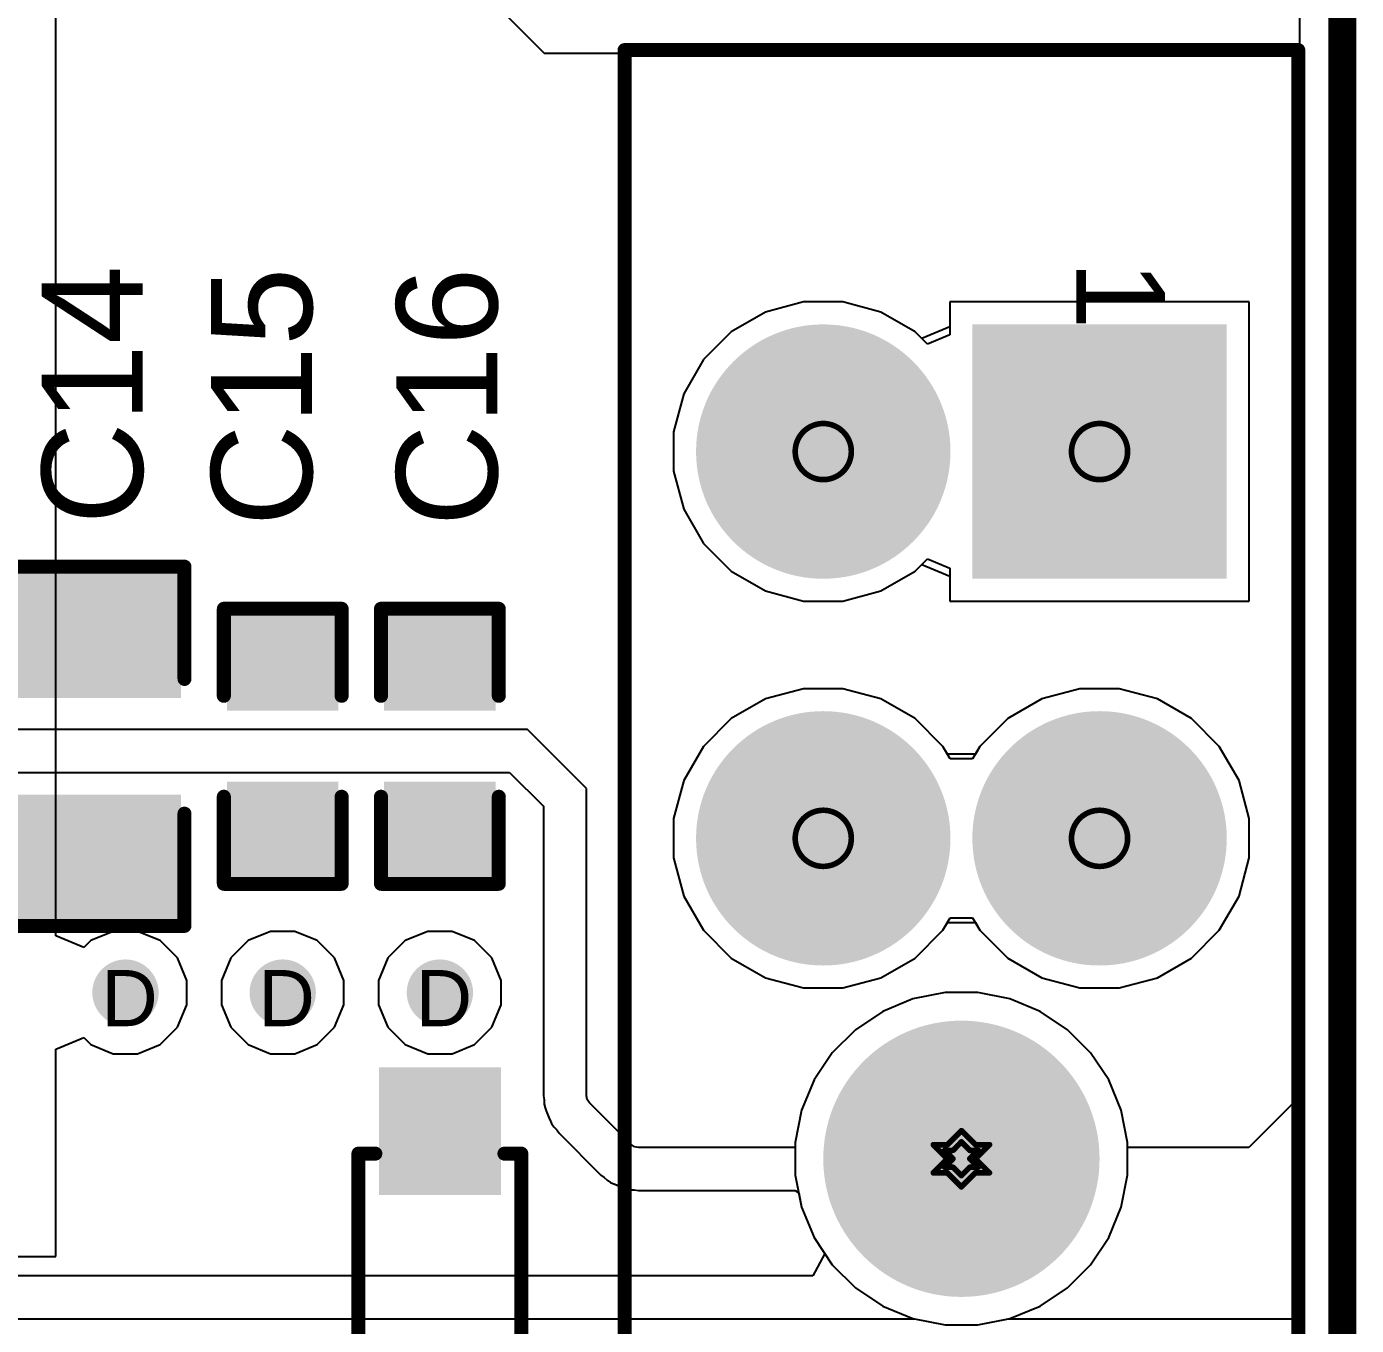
# Model space of a CAD drawing. Header units: inches. Extents: x -11 to 5428, y 0 to 5423.
# Drawn here: x 332.09 to 344.13, y 57.88 to 69.63 of the extents above; entities that cross this region are included whole.
import ezdxf

# ---------------------------------------------------------------- set-up
doc = ezdxf.new("R2010")
doc.units = ezdxf.units.IN
for name, color, linetype in [('Board Outline', 216, 'Continuous'), ('Bottom Layer', 5, 'Continuous'), ('Bottom Solder', 6, 'Continuous'), ('Drill Drawing', 1, 'Continuous'), ('GND', 16, 'Continuous'), ('Multi-Layer', 9, 'Continuous'), ('Pad Holes', 156, 'Continuous'), ('PWR', 76, 'Continuous'), ('Top Layer', 1, 'Continuous'), ('Top Overlay', 2, 'Continuous'), ('Top Paste', 8, 'Continuous'), ('Top Solder', 216, 'Continuous'), ('Via Holes', 16, 'Continuous')]:
    doc.layers.add(name, color=color, linetype=linetype)
doc.styles.add('Arial', font='', dxfattribs={"height": 0.2})
doc.styles.get('Arial').set_extended_font_data('Arial')

# ---------------------------------------------------------------- blocks, each defined once
blk = doc.blocks.new('C___0805_572')
at = {"layer": 'Top Layer'}
for points in [[(-1.524, 0.762), (-0.508, 0.762), (-0.508, -0.762), (-1.524, -0.762)], [(0.508, 0.762), (1.524, 0.762), (1.524, -0.762), (0.508, -0.762)]]:
    blk.add_hatch(color=1, dxfattribs=at).paths.add_polyline_path(points)
at = {"layer": 'Top Paste'}
for points in [[(-1.524, 0.762), (-0.508, 0.762), (-0.508, -0.762), (-1.524, -0.762)], [(0.508, 0.762), (1.524, 0.762), (1.524, -0.762), (0.508, -0.762)]]:
    blk.add_hatch(color=8, dxfattribs=at).paths.add_polyline_path(points)
at = {"layer": 'Top Solder'}
for points in [[(-1.594, 0.832), (-0.438, 0.832), (-0.438, -0.832), (-1.594, -0.832)], [(0.438, 0.832), (1.594, 0.832), (1.594, -0.832), (0.438, -0.832)]]:
    blk.add_hatch(color=216, dxfattribs=at).paths.add_polyline_path(points)
at = {"layer": 'Top Overlay'}
for points in [[(-1.626, 0.864, 0.127, 0.127, 0), (-1.626, -0.864, 0.127, 0.127, 0)], [(-1.626, 0.864, 0.127, 0.127, 0), (-0.61, 0.864, 0.127, 0.127, 0)], [(0.61, 0.864, 0.127, 0.127, 0), (1.626, 0.864, 0.127, 0.127, 0)], [(1.626, 0.864, 0.127, 0.127, 0), (1.626, -0.864, 0.127, 0.127, 0)], [(-1.626, -0.864, 0.127, 0.127, 0), (-0.61, -0.864, 0.127, 0.127, 0)], [(0.61, -0.864, 0.127, 0.127, 0), (1.626, -0.864, 0.127, 0.127, 0)]]:
    blk.add_lwpolyline(points, format="xyseb", dxfattribs=at)
for points in [[(-1.657, 0.864, 0.0635, 0.0635, 1), (-1.594, 0.864, 0.0635, 0.0635, 1)], [(-1.657, 0.864, 0.0635, 0.0635, 1), (-1.594, 0.864, 0.0635, 0.0635, 1)], [(-0.641, 0.864, 0.0635, 0.0635, 1), (-0.578, 0.864, 0.0635, 0.0635, 1)], [(0.578, 0.864, 0.0635, 0.0635, 1), (0.641, 0.864, 0.0635, 0.0635, 1)], [(1.594, 0.864, 0.0635, 0.0635, 1), (1.657, 0.864, 0.0635, 0.0635, 1)], [(1.594, 0.864, 0.0635, 0.0635, 1), (1.657, 0.864, 0.0635, 0.0635, 1)], [(-1.657, -0.864, 0.0635, 0.0635, 1), (-1.594, -0.864, 0.0635, 0.0635, 1)], [(-1.657, -0.864, 0.0635, 0.0635, 1), (-1.594, -0.864, 0.0635, 0.0635, 1)], [(-0.641, -0.864, 0.0635, 0.0635, 1), (-0.578, -0.864, 0.0635, 0.0635, 1)], [(0.578, -0.864, 0.0635, 0.0635, 1), (0.641, -0.864, 0.0635, 0.0635, 1)], [(1.594, -0.864, 0.0635, 0.0635, 1), (1.657, -0.864, 0.0635, 0.0635, 1)], [(1.594, -0.864, 0.0635, 0.0635, 1), (1.657, -0.864, 0.0635, 0.0635, 1)]]:
    blk.add_lwpolyline(points, format="xyseb", close=True, dxfattribs=at)
blk = doc.blocks.new('C___0603_573')
at = {"layer": 'Top Layer'}
for points in [[(-0.381, 0.445), (-0.381, -0.444), (-1.143, -0.444), (-1.143, 0.445)], [(1.143, 0.445), (1.143, -0.444), (0.381, -0.444), (0.381, 0.445)]]:
    blk.add_hatch(color=1, dxfattribs=at).paths.add_polyline_path(points)
at = {"layer": 'Top Paste'}
for points in [[(-0.381, 0.445), (-0.381, -0.444), (-1.143, -0.444), (-1.143, 0.445)], [(1.143, 0.445), (1.143, -0.444), (0.381, -0.444), (0.381, 0.445)]]:
    blk.add_hatch(color=8, dxfattribs=at).paths.add_polyline_path(points)
at = {"layer": 'Top Solder'}
for points in [[(-0.321, 0.505), (-0.321, -0.504), (-1.203, -0.504), (-1.203, 0.505)], [(1.203, 0.505), (1.203, -0.504), (0.321, -0.504), (0.321, 0.505)]]:
    blk.add_hatch(color=216, dxfattribs=at).paths.add_polyline_path(points)
at = {"layer": 'Top Overlay'}
for points in [[(-1.245, 0.533, 0.127, 0.127, 0), (-0.457, 0.533, 0.127, 0.127, 0)], [(-1.245, 0.533, 0.127, 0.127, 0), (-1.245, -0.533, 0.127, 0.127, 0)], [(0.457, 0.533, 0.127, 0.127, 0), (1.245, 0.533, 0.127, 0.127, 0)], [(1.245, 0.533, 0.127, 0.127, 0), (1.245, -0.533, 0.127, 0.127, 0)], [(-1.245, -0.533, 0.127, 0.127, 0), (-0.457, -0.533, 0.127, 0.127, 0)], [(0.457, -0.533, 0.127, 0.127, 0), (1.245, -0.533, 0.127, 0.127, 0)]]:
    blk.add_lwpolyline(points, format="xyseb", dxfattribs=at)
for points in [[(-1.276, 0.533, 0.0635, 0.0635, 1), (-1.213, 0.533, 0.0635, 0.0635, 1)], [(-1.276, 0.533, 0.0635, 0.0635, 1), (-1.213, 0.533, 0.0635, 0.0635, 1)], [(-0.489, 0.533, 0.0635, 0.0635, 1), (-0.425, 0.533, 0.0635, 0.0635, 1)], [(0.425, 0.533, 0.0635, 0.0635, 1), (0.489, 0.533, 0.0635, 0.0635, 1)], [(1.213, 0.533, 0.0635, 0.0635, 1), (1.276, 0.533, 0.0635, 0.0635, 1)], [(1.213, 0.533, 0.0635, 0.0635, 1), (1.276, 0.533, 0.0635, 0.0635, 1)], [(-1.276, -0.533, 0.0635, 0.0635, 1), (-1.213, -0.533, 0.0635, 0.0635, 1)], [(-1.276, -0.533, 0.0635, 0.0635, 1), (-1.213, -0.533, 0.0635, 0.0635, 1)], [(-0.489, -0.533, 0.0635, 0.0635, 1), (-0.425, -0.533, 0.0635, 0.0635, 1)], [(0.425, -0.533, 0.0635, 0.0635, 1), (0.489, -0.533, 0.0635, 0.0635, 1)], [(1.213, -0.533, 0.0635, 0.0635, 1), (1.276, -0.533, 0.0635, 0.0635, 1)], [(1.213, -0.533, 0.0635, 0.0635, 1), (1.276, -0.533, 0.0635, 0.0635, 1)]]:
    blk.add_lwpolyline(points, format="xyseb", close=True, dxfattribs=at)
blk = doc.blocks.new('C___0603_574')
at = {"layer": 'Top Layer'}
for points in [[(-0.381, 0.445), (-0.381, -0.444), (-1.143, -0.444), (-1.143, 0.445)], [(1.143, 0.445), (1.143, -0.444), (0.381, -0.444), (0.381, 0.445)]]:
    blk.add_hatch(color=1, dxfattribs=at).paths.add_polyline_path(points)
at = {"layer": 'Top Paste'}
for points in [[(-0.381, 0.445), (-0.381, -0.444), (-1.143, -0.444), (-1.143, 0.445)], [(1.143, 0.445), (1.143, -0.444), (0.381, -0.444), (0.381, 0.445)]]:
    blk.add_hatch(color=8, dxfattribs=at).paths.add_polyline_path(points)
at = {"layer": 'Top Solder'}
for points in [[(-0.321, 0.505), (-0.321, -0.504), (-1.203, -0.504), (-1.203, 0.505)], [(1.203, 0.505), (1.203, -0.504), (0.321, -0.504), (0.321, 0.505)]]:
    blk.add_hatch(color=216, dxfattribs=at).paths.add_polyline_path(points)
at = {"layer": 'Top Overlay'}
for points in [[(-1.245, 0.533, 0.127, 0.127, 0), (-0.457, 0.533, 0.127, 0.127, 0)], [(-1.245, 0.533, 0.127, 0.127, 0), (-1.245, -0.533, 0.127, 0.127, 0)], [(0.457, 0.533, 0.127, 0.127, 0), (1.245, 0.533, 0.127, 0.127, 0)], [(1.245, 0.533, 0.127, 0.127, 0), (1.245, -0.533, 0.127, 0.127, 0)], [(-1.245, -0.533, 0.127, 0.127, 0), (-0.457, -0.533, 0.127, 0.127, 0)], [(0.457, -0.533, 0.127, 0.127, 0), (1.245, -0.533, 0.127, 0.127, 0)]]:
    blk.add_lwpolyline(points, format="xyseb", dxfattribs=at)
for points in [[(-1.276, 0.533, 0.0635, 0.0635, 1), (-1.213, 0.533, 0.0635, 0.0635, 1)], [(-1.276, 0.533, 0.0635, 0.0635, 1), (-1.213, 0.533, 0.0635, 0.0635, 1)], [(-0.489, 0.533, 0.0635, 0.0635, 1), (-0.425, 0.533, 0.0635, 0.0635, 1)], [(0.425, 0.533, 0.0635, 0.0635, 1), (0.489, 0.533, 0.0635, 0.0635, 1)], [(1.213, 0.533, 0.0635, 0.0635, 1), (1.276, 0.533, 0.0635, 0.0635, 1)], [(1.213, 0.533, 0.0635, 0.0635, 1), (1.276, 0.533, 0.0635, 0.0635, 1)], [(-1.276, -0.533, 0.0635, 0.0635, 1), (-1.213, -0.533, 0.0635, 0.0635, 1)], [(-1.276, -0.533, 0.0635, 0.0635, 1), (-1.213, -0.533, 0.0635, 0.0635, 1)], [(-0.489, -0.533, 0.0635, 0.0635, 1), (-0.425, -0.533, 0.0635, 0.0635, 1)], [(0.425, -0.533, 0.0635, 0.0635, 1), (0.489, -0.533, 0.0635, 0.0635, 1)], [(1.213, -0.533, 0.0635, 0.0635, 1), (1.276, -0.533, 0.0635, 0.0635, 1)], [(1.213, -0.533, 0.0635, 0.0635, 1), (1.276, -0.533, 0.0635, 0.0635, 1)]]:
    blk.add_lwpolyline(points, format="xyseb", close=True, dxfattribs=at)
blk = doc.blocks.new('178_6165_0002_591')
at = {"layer": 'Bottom Layer'}
blk.add_hatch(color=5, dxfattribs=at).paths.add_polyline_path([(-7.5, 2.35), (-5.3, 2.35), (-5.3, 0.15), (-7.5, 0.15)])
h = blk.add_hatch(color=5, dxfattribs=at)
edge = h.paths.add_edge_path()
edge.add_arc((-2.9, 1.25), 1.1, 0, 360)
h = blk.add_hatch(color=5, dxfattribs=at)
edge = h.paths.add_edge_path()
edge.add_arc((2.9, 1.25), 1.1, 0, 360)
h = blk.add_hatch(color=5, dxfattribs=at)
edge = h.paths.add_edge_path()
edge.add_arc((6.4, 1.25), 1.1, 0, 360)
h = blk.add_hatch(color=5, dxfattribs=at)
edge = h.paths.add_edge_path()
edge.add_arc((-6.4, -1.25), 1.1, 0, 360)
h = blk.add_hatch(color=5, dxfattribs=at)
edge = h.paths.add_edge_path()
edge.add_arc((-2.9, -1.25), 1.1, 0, 360)
h = blk.add_hatch(color=5, dxfattribs=at)
edge = h.paths.add_edge_path()
edge.add_arc((2.9, -1.25), 1.1, 0, 360)
h = blk.add_hatch(color=5, dxfattribs=at)
edge = h.paths.add_edge_path()
edge.add_arc((6.4, -1.25), 1.1, 0, 360)
at = {"layer": 'Bottom Solder'}
blk.add_hatch(color=6, dxfattribs=at).paths.add_polyline_path([(-7.551, 2.401), (-5.249, 2.401), (-5.249, 0.099), (-7.551, 0.099)])
h = blk.add_hatch(color=6, dxfattribs=at)
edge = h.paths.add_edge_path()
edge.add_arc((-2.9, 1.25), 1.151, 0, 360)
h = blk.add_hatch(color=6, dxfattribs=at)
edge = h.paths.add_edge_path()
edge.add_arc((2.9, 1.25), 1.151, 0, 360)
h = blk.add_hatch(color=6, dxfattribs=at)
edge = h.paths.add_edge_path()
edge.add_arc((6.4, 1.25), 1.151, 0, 360)
h = blk.add_hatch(color=6, dxfattribs=at)
edge = h.paths.add_edge_path()
edge.add_arc((0, 0), 0.102, 0, 360)
h = blk.add_hatch(color=6, dxfattribs=at)
edge = h.paths.add_edge_path()
edge.add_arc((-6.4, -1.25), 1.151, 0, 360)
h = blk.add_hatch(color=6, dxfattribs=at)
edge = h.paths.add_edge_path()
edge.add_arc((-2.9, -1.25), 1.151, 0, 360)
h = blk.add_hatch(color=6, dxfattribs=at)
edge = h.paths.add_edge_path()
edge.add_arc((2.9, -1.25), 1.151, 0, 360)
h = blk.add_hatch(color=6, dxfattribs=at)
edge = h.paths.add_edge_path()
edge.add_arc((6.4, -1.25), 1.151, 0, 360)
at = {"layer": 'GND'}
blk.add_hatch(color=16, dxfattribs=at).paths.add_polyline_path([(-7.5, 2.35), (-5.3, 2.35), (-5.3, 0.15), (-7.5, 0.15)])
h = blk.add_hatch(color=16, dxfattribs=at)
edge = h.paths.add_edge_path()
edge.add_arc((-2.9, 1.25), 1.1, 0, 360)
h = blk.add_hatch(color=16, dxfattribs=at)
edge = h.paths.add_edge_path()
edge.add_arc((2.9, 1.25), 1.1, 0, 360)
h = blk.add_hatch(color=16, dxfattribs=at)
edge = h.paths.add_edge_path()
edge.add_arc((6.4, 1.25), 1.1, 0, 360)
h = blk.add_hatch(color=16, dxfattribs=at)
edge = h.paths.add_edge_path()
edge.add_arc((-6.4, -1.25), 1.1, 0, 360)
h = blk.add_hatch(color=16, dxfattribs=at)
edge = h.paths.add_edge_path()
edge.add_arc((-2.9, -1.25), 1.1, 0, 360)
h = blk.add_hatch(color=16, dxfattribs=at)
edge = h.paths.add_edge_path()
edge.add_arc((2.9, -1.25), 1.1, 0, 360)
h = blk.add_hatch(color=16, dxfattribs=at)
edge = h.paths.add_edge_path()
edge.add_arc((6.4, -1.25), 1.1, 0, 360)
at = {"layer": 'Multi-Layer'}
blk.add_hatch(color=9, dxfattribs=at).paths.add_polyline_path([(-7.5, 2.35), (-5.3, 2.35), (-5.3, 0.15), (-7.5, 0.15)])
h = blk.add_hatch(color=9, dxfattribs=at)
edge = h.paths.add_edge_path()
edge.add_arc((-2.9, 1.25), 1.1, 0, 360)
h = blk.add_hatch(color=9, dxfattribs=at)
edge = h.paths.add_edge_path()
edge.add_arc((2.9, 1.25), 1.1, 0, 360)
h = blk.add_hatch(color=9, dxfattribs=at)
edge = h.paths.add_edge_path()
edge.add_arc((6.4, 1.25), 1.1, 0, 360)
h = blk.add_hatch(color=9, dxfattribs=at)
edge = h.paths.add_edge_path()
edge.add_arc((-6.4, -1.25), 1.1, 0, 360)
h = blk.add_hatch(color=9, dxfattribs=at)
edge = h.paths.add_edge_path()
edge.add_arc((-2.9, -1.25), 1.1, 0, 360)
h = blk.add_hatch(color=9, dxfattribs=at)
edge = h.paths.add_edge_path()
edge.add_arc((2.9, -1.25), 1.1, 0, 360)
h = blk.add_hatch(color=9, dxfattribs=at)
edge = h.paths.add_edge_path()
edge.add_arc((6.4, -1.25), 1.1, 0, 360)
at = {"layer": 'Pad Holes'}
h = blk.add_hatch(color=7, dxfattribs=at)
edge = h.paths.add_edge_path()
edge.add_arc((-6.4, 1.25), 0.75, 0, 360)
h = blk.add_hatch(color=7, dxfattribs=at)
edge = h.paths.add_edge_path()
edge.add_arc((-2.9, 1.25), 0.75, 0, 360)
h = blk.add_hatch(color=7, dxfattribs=at)
edge = h.paths.add_edge_path()
edge.add_arc((2.9, 1.25), 0.75, 0, 360)
h = blk.add_hatch(color=7, dxfattribs=at)
edge = h.paths.add_edge_path()
edge.add_arc((6.4, 1.25), 0.75, 0, 360)
h = blk.add_hatch(color=7, dxfattribs=at)
edge = h.paths.add_edge_path()
edge.add_arc((0, 0), 1.25, 0, 360)
h = blk.add_hatch(color=7, dxfattribs=at)
edge = h.paths.add_edge_path()
edge.add_arc((-6.4, -1.25), 0.75, 0, 360)
h = blk.add_hatch(color=7, dxfattribs=at)
edge = h.paths.add_edge_path()
edge.add_arc((-2.9, -1.25), 0.75, 0, 360)
h = blk.add_hatch(color=7, dxfattribs=at)
edge = h.paths.add_edge_path()
edge.add_arc((2.9, -1.25), 0.75, 0, 360)
h = blk.add_hatch(color=7, dxfattribs=at)
edge = h.paths.add_edge_path()
edge.add_arc((6.4, -1.25), 0.75, 0, 360)
at = {"layer": 'PWR'}
blk.add_hatch(color=76, dxfattribs=at).paths.add_polyline_path([(-7.5, 2.35), (-5.3, 2.35), (-5.3, 0.15), (-7.5, 0.15)])
h = blk.add_hatch(color=76, dxfattribs=at)
edge = h.paths.add_edge_path()
edge.add_arc((-2.9, 1.25), 1.1, 0, 360)
h = blk.add_hatch(color=76, dxfattribs=at)
edge = h.paths.add_edge_path()
edge.add_arc((2.9, 1.25), 1.1, 0, 360)
h = blk.add_hatch(color=76, dxfattribs=at)
edge = h.paths.add_edge_path()
edge.add_arc((6.4, 1.25), 1.1, 0, 360)
h = blk.add_hatch(color=76, dxfattribs=at)
edge = h.paths.add_edge_path()
edge.add_arc((-6.4, -1.25), 1.1, 0, 360)
h = blk.add_hatch(color=76, dxfattribs=at)
edge = h.paths.add_edge_path()
edge.add_arc((-2.9, -1.25), 1.1, 0, 360)
h = blk.add_hatch(color=76, dxfattribs=at)
edge = h.paths.add_edge_path()
edge.add_arc((2.9, -1.25), 1.1, 0, 360)
h = blk.add_hatch(color=76, dxfattribs=at)
edge = h.paths.add_edge_path()
edge.add_arc((6.4, -1.25), 1.1, 0, 360)
at = {"layer": 'Top Layer'}
blk.add_hatch(color=1, dxfattribs=at).paths.add_polyline_path([(-7.5, 2.35), (-5.3, 2.35), (-5.3, 0.15), (-7.5, 0.15)])
h = blk.add_hatch(color=1, dxfattribs=at)
edge = h.paths.add_edge_path()
edge.add_arc((-2.9, 1.25), 1.1, 0, 360)
h = blk.add_hatch(color=1, dxfattribs=at)
edge = h.paths.add_edge_path()
edge.add_arc((2.9, 1.25), 1.1, 0, 360)
h = blk.add_hatch(color=1, dxfattribs=at)
edge = h.paths.add_edge_path()
edge.add_arc((6.4, 1.25), 1.1, 0, 360)
h = blk.add_hatch(color=1, dxfattribs=at)
edge = h.paths.add_edge_path()
edge.add_arc((-6.4, -1.25), 1.1, 0, 360)
h = blk.add_hatch(color=1, dxfattribs=at)
edge = h.paths.add_edge_path()
edge.add_arc((-2.9, -1.25), 1.1, 0, 360)
h = blk.add_hatch(color=1, dxfattribs=at)
edge = h.paths.add_edge_path()
edge.add_arc((2.9, -1.25), 1.1, 0, 360)
h = blk.add_hatch(color=1, dxfattribs=at)
edge = h.paths.add_edge_path()
edge.add_arc((6.4, -1.25), 1.1, 0, 360)
at = {"layer": 'Top Solder'}
blk.add_hatch(color=216, dxfattribs=at).paths.add_polyline_path([(-7.551, 2.401), (-5.249, 2.401), (-5.249, 0.099), (-7.551, 0.099)])
h = blk.add_hatch(color=216, dxfattribs=at)
edge = h.paths.add_edge_path()
edge.add_arc((-2.9, 1.25), 1.151, 0, 360)
h = blk.add_hatch(color=216, dxfattribs=at)
edge = h.paths.add_edge_path()
edge.add_arc((2.9, 1.25), 1.151, 0, 360)
h = blk.add_hatch(color=216, dxfattribs=at)
edge = h.paths.add_edge_path()
edge.add_arc((6.4, 1.25), 1.151, 0, 360)
h = blk.add_hatch(color=216, dxfattribs=at)
edge = h.paths.add_edge_path()
edge.add_arc((0, 0), 0.102, 0, 360)
h = blk.add_hatch(color=216, dxfattribs=at)
edge = h.paths.add_edge_path()
edge.add_arc((-6.4, -1.25), 1.151, 0, 360)
h = blk.add_hatch(color=216, dxfattribs=at)
edge = h.paths.add_edge_path()
edge.add_arc((-2.9, -1.25), 1.151, 0, 360)
h = blk.add_hatch(color=216, dxfattribs=at)
edge = h.paths.add_edge_path()
edge.add_arc((2.9, -1.25), 1.151, 0, 360)
h = blk.add_hatch(color=216, dxfattribs=at)
edge = h.paths.add_edge_path()
edge.add_arc((6.4, -1.25), 1.151, 0, 360)
at = {"layer": 'Top Overlay'}
for points in [[(10.033, 3.048, 0.127, 0.127, 0), (-10.033, 3.048, 0.127, 0.127, 0)], [(-10.033, -3.048, 0.127, 0.127, 0), (-10.033, 3.048, 0.127, 0.127, 0)], [(10.033, -3.048, 0.127, 0.127, 0), (10.033, 3.048, 0.127, 0.127, 0)], [(10.033, -3.048, 0.127, 0.127, 0), (-10.033, -3.048, 0.127, 0.127, 0)]]:
    blk.add_lwpolyline(points, format="xyseb", dxfattribs=at)
for points in [[(-10.065, 3.048, 0.0635, 0.0635, 1), (-10.001, 3.048, 0.0635, 0.0635, 1)], [(-10.065, 3.048, 0.0635, 0.0635, 1), (-10.001, 3.048, 0.0635, 0.0635, 1)], [(10.001, 3.048, 0.0635, 0.0635, 1), (10.065, 3.048, 0.0635, 0.0635, 1)], [(10.001, 3.048, 0.0635, 0.0635, 1), (10.065, 3.048, 0.0635, 0.0635, 1)], [(-10.065, -3.048, 0.0635, 0.0635, 1), (-10.001, -3.048, 0.0635, 0.0635, 1)], [(-10.065, -3.048, 0.0635, 0.0635, 1), (-10.001, -3.048, 0.0635, 0.0635, 1)], [(10.001, -3.048, 0.0635, 0.0635, 1), (10.065, -3.048, 0.0635, 0.0635, 1)], [(10.001, -3.048, 0.0635, 0.0635, 1), (10.065, -3.048, 0.0635, 0.0635, 1)]]:
    blk.add_lwpolyline(points, format="xyseb", close=True, dxfattribs=at)
at = {"layer": 'Top Overlay', "style": 'Arial'}
blk.add_text('1', height=0.8, dxfattribs=at).set_placement((-8.128, 1.041))
blk = doc.blocks.new('SOD_123_602')
at = {"layer": 'Top Layer'}
for points in [[(-1.1, 0.45), (-1.1, -0.45), (-2.05, -0.45), (-2.05, 0.45)], [(2.05, 0.45), (2.05, -0.45), (1.1, -0.45), (1.1, 0.45)]]:
    blk.add_hatch(color=1, dxfattribs=at).paths.add_polyline_path(points)
at = {"layer": 'Top Overlay'}
for points in [[(0.965, 0.508), (2.819, 0.508), (2.819, 0.8), (0.965, 0.8)], [(2.12, -0.787), (2.819, -0.787), (2.819, 0.788), (2.12, 0.788)], [(0.965, -0.8), (2.819, -0.8), (2.819, -0.508), (0.965, -0.508)]]:
    blk.add_hatch(color=2, dxfattribs=at).paths.add_polyline_path(points)
at = {"layer": 'Top Paste'}
for points in [[(-1.1, 0.45), (-1.1, -0.45), (-2.05, -0.45), (-2.05, 0.45)], [(2.05, 0.45), (2.05, -0.45), (1.1, -0.45), (1.1, 0.45)]]:
    blk.add_hatch(color=8, dxfattribs=at).paths.add_polyline_path(points)
at = {"layer": 'Top Solder'}
for points in [[(-0.998, 0.552), (-0.998, -0.552), (-2.152, -0.552), (-2.152, 0.552)], [(2.152, 0.552), (2.152, -0.552), (0.998, -0.552), (0.998, 0.552)]]:
    blk.add_hatch(color=216, dxfattribs=at).paths.add_polyline_path(points)
at = {"layer": 'Top Overlay'}
for points in [[(0.965, 0.737, 0.127, 0.127, 0), (-1.372, 0.737, 0.127, 0.127, 0)], [(-1.372, 0.584, 0.127, 0.127, 0), (-1.372, 0.737, 0.127, 0.127, 0)], [(-1.372, -0.737, 0.127, 0.127, 0), (-1.372, -0.584, 0.127, 0.127, 0)], [(0.965, -0.737, 0.127, 0.127, 0), (-1.372, -0.737, 0.127, 0.127, 0)]]:
    blk.add_lwpolyline(points, format="xyseb", dxfattribs=at)
for points in [[(-1.403, 0.737, 0.0635, 0.0635, 1), (-1.34, 0.737, 0.0635, 0.0635, 1)], [(-1.403, 0.737, 0.0635, 0.0635, 1), (-1.34, 0.737, 0.0635, 0.0635, 1)], [(0.933, 0.737, 0.0635, 0.0635, 1), (0.997, 0.737, 0.0635, 0.0635, 1)], [(-1.403, 0.584, 0.0635, 0.0635, 1), (-1.34, 0.584, 0.0635, 0.0635, 1)], [(-1.403, -0.584, 0.0635, 0.0635, 1), (-1.34, -0.584, 0.0635, 0.0635, 1)], [(-1.403, -0.737, 0.0635, 0.0635, 1), (-1.34, -0.737, 0.0635, 0.0635, 1)], [(-1.403, -0.737, 0.0635, 0.0635, 1), (-1.34, -0.737, 0.0635, 0.0635, 1)], [(0.933, -0.737, 0.0635, 0.0635, 1), (0.997, -0.737, 0.0635, 0.0635, 1)]]:
    blk.add_lwpolyline(points, format="xyseb", close=True, dxfattribs=at)

msp = doc.modelspace()

# ---------------------------------------------------------------- hatches: boundary and pattern name
at = {"layer": 'Bottom Layer'}
h = msp.add_hatch(color=5, dxfattribs=at)
edge = h.paths.add_edge_path()
edge.add_arc((332.989, 60.89), 0.3, 0, 360)
h = msp.add_hatch(color=5, dxfattribs=at)
edge = h.paths.add_edge_path()
edge.add_arc((334.412, 60.89), 0.3, 0, 360)
h = msp.add_hatch(color=5, dxfattribs=at)
edge = h.paths.add_edge_path()
edge.add_arc((335.834, 60.89), 0.3, 0, 360)
at = {"layer": 'GND'}
h = msp.add_hatch(color=16, dxfattribs=at)
edge = h.paths.add_edge_path()
edge.add_arc((332.989, 60.89), 0.3, 0, 360)
h = msp.add_hatch(color=16, dxfattribs=at)
edge = h.paths.add_edge_path()
edge.add_arc((334.412, 60.89), 0.3, 0, 360)
h = msp.add_hatch(color=16, dxfattribs=at)
edge = h.paths.add_edge_path()
edge.add_arc((335.834, 60.89), 0.3, 0, 360)
at = {"layer": 'PWR'}
h = msp.add_hatch(color=76, dxfattribs=at)
edge = h.paths.add_edge_path()
edge.add_arc((332.989, 60.89), 0.3, 0, 360)
h = msp.add_hatch(color=76, dxfattribs=at)
edge = h.paths.add_edge_path()
edge.add_arc((334.412, 60.89), 0.3, 0, 360)
h = msp.add_hatch(color=76, dxfattribs=at)
edge = h.paths.add_edge_path()
edge.add_arc((335.834, 60.89), 0.3, 0, 360)
at = {"layer": 'Top Layer'}
h = msp.add_hatch(color=1, dxfattribs=at)
edge = h.paths.add_edge_path()
edge.add_arc((332.989, 60.89), 0.3, 0, 360)
h = msp.add_hatch(color=1, dxfattribs=at)
edge = h.paths.add_edge_path()
edge.add_arc((334.412, 60.89), 0.3, 0, 360)
h = msp.add_hatch(color=1, dxfattribs=at)
edge = h.paths.add_edge_path()
edge.add_arc((335.834, 60.89), 0.3, 0, 360)
at = {"layer": 'Via Holes'}
h = msp.add_hatch(color=7, dxfattribs=at)
edge = h.paths.add_edge_path()
edge.add_arc((332.989, 60.89), 0.15, 0, 360)
h = msp.add_hatch(color=7, dxfattribs=at)
edge = h.paths.add_edge_path()
edge.add_arc((334.412, 60.89), 0.15, 0, 360)
h = msp.add_hatch(color=7, dxfattribs=at)
edge = h.paths.add_edge_path()
edge.add_arc((335.834, 60.89), 0.15, 0, 360)

# ---------------------------------------------------------------- linework, layer by layer
at = {"layer": 'Board Outline'}
msp.add_lwpolyline([(344, 0, 0.254, 0.254, 0), (344, 110, 0.254, 0.254, 0)], format="xyseb", dxfattribs=at)
at = {"layer": 'Bottom Layer'}
for p, q in [((343.612, 100.285), (343.612, 9.715)), ((338.78, 67.048), (338.471, 66.87)), ((339.125, 67.14), (338.78, 67.048)), ((339.481, 67.14), (339.125, 67.14)), ((339.825, 67.048), (339.481, 67.14)), ((340.134, 66.87), (339.825, 67.048)), ((343.157, 67.14), (340.449, 67.14)), ((340.449, 67.14), (340.449, 66.842)), ((343.157, 64.432), (343.157, 67.14)), ((338.471, 66.87), (338.219, 66.618)), ((340.246, 66.758), (340.134, 66.87)), ((340.449, 66.842), (340.246, 66.758)), ((338.219, 66.618), (338.041, 66.309)), ((338.041, 66.309), (337.949, 65.965)), ((337.949, 65.965), (337.949, 65.608)), ((337.949, 65.608), (338.041, 65.264)), ((338.041, 65.264), (338.219, 64.955)), ((338.219, 64.955), (338.471, 64.703)), ((340.134, 64.703), (340.246, 64.814)), ((340.246, 64.814), (340.449, 64.73)), ((338.471, 64.703), (338.78, 64.525)), ((339.825, 64.525), (340.134, 64.703)), ((340.449, 64.73), (340.449, 64.432)), ((338.78, 64.525), (339.125, 64.432)), ((339.481, 64.432), (339.825, 64.525)), ((339.125, 64.432), (339.481, 64.432)), ((340.449, 64.432), (343.157, 64.432)), ((338.78, 63.548), (338.471, 63.37)), ((339.125, 63.64), (338.78, 63.548)), ((339.481, 63.64), (339.125, 63.64)), ((339.825, 63.548), (339.481, 63.64)), ((340.134, 63.37), (339.825, 63.548)), ((341.28, 63.548), (340.972, 63.37)), ((341.625, 63.64), (341.28, 63.548)), ((341.981, 63.64), (341.625, 63.64)), ((342.326, 63.548), (341.981, 63.64)), ((342.634, 63.37), (342.326, 63.548)), ((338.471, 63.37), (338.219, 63.118)), ((340.386, 63.118), (340.134, 63.37)), ((340.972, 63.37), (340.719, 63.118)), ((342.886, 63.118), (342.634, 63.37)), ((338.219, 63.118), (338.041, 62.809)), ((340.451, 63.005), (340.386, 63.118)), ((340.719, 63.118), (340.654, 63.005)), ((343.065, 62.809), (342.886, 63.118)), ((340.654, 63.005), (340.451, 63.005)), ((338.041, 62.809), (337.949, 62.464)), ((343.157, 62.464), (343.065, 62.809)), ((337.949, 62.464), (337.949, 62.108)), ((343.157, 62.108), (343.157, 62.464)), ((337.949, 62.108), (338.041, 61.764)), ((343.065, 61.764), (343.157, 62.108)), ((338.041, 61.764), (338.219, 61.455)), ((342.886, 61.455), (343.065, 61.764)), ((340.386, 61.455), (340.451, 61.567)), ((340.451, 61.567), (340.654, 61.567)), ((340.654, 61.567), (340.719, 61.455)), ((338.219, 61.455), (338.471, 61.203)), ((340.134, 61.203), (340.386, 61.455)), ((340.719, 61.455), (340.972, 61.203)), ((342.634, 61.203), (342.886, 61.455)), ((338.471, 61.203), (338.78, 61.024)), ((339.825, 61.024), (340.134, 61.203)), ((340.972, 61.203), (341.28, 61.024)), ((342.326, 61.024), (342.634, 61.203)), ((338.78, 61.024), (339.125, 60.932)), ((339.481, 60.932), (339.825, 61.024)), ((341.28, 61.024), (341.625, 60.932)), ((341.981, 60.932), (342.326, 61.024)), ((339.125, 60.932), (339.481, 60.932)), ((340.405, 60.89), (340.114, 60.832)), ((340.701, 60.89), (340.405, 60.89)), ((340.992, 60.832), (340.701, 60.89)), ((341.625, 60.932), (341.981, 60.932)), ((340.114, 60.832), (339.841, 60.719)), ((341.265, 60.719), (340.992, 60.832)), ((339.841, 60.719), (339.594, 60.554)), ((341.512, 60.554), (341.265, 60.719)), ((339.594, 60.554), (339.385, 60.345)), ((341.721, 60.345), (341.512, 60.554)), ((339.385, 60.345), (339.22, 60.099)), ((341.886, 60.099), (341.721, 60.345)), ((339.22, 60.099), (339.107, 59.825)), ((341.999, 59.825), (341.886, 60.099)), ((339.107, 59.825), (339.049, 59.534)), ((342.057, 59.534), (341.999, 59.825)), ((339.049, 59.534), (339.049, 59.238)), ((342.057, 59.238), (342.057, 59.534)), ((339.049, 59.238), (339.107, 58.948)), ((341.999, 58.948), (342.057, 59.238)), ((339.107, 58.948), (339.22, 58.674)), ((341.886, 58.674), (341.999, 58.948)), ((339.22, 58.674), (339.385, 58.427)), ((341.721, 58.427), (341.886, 58.674)), ((339.385, 58.427), (339.594, 58.218)), ((341.512, 58.218), (341.721, 58.427)), ((339.594, 58.218), (339.841, 58.053)), ((341.265, 58.053), (341.512, 58.218)), ((339.841, 58.053), (340.114, 57.94)), ((340.992, 57.94), (341.265, 58.053)), ((340.114, 57.94), (340.405, 57.882)), ((340.405, 57.882), (340.701, 57.882)), ((340.701, 57.882), (340.992, 57.94))]:
    msp.add_line(p, q, dxfattribs=at)
at = {"layer": 'Drill Drawing'}
for points in [[(339.557, 65.786, 0.0508, 0.0508, 1), (339.049, 65.786, 0.0508, 0.0508, 1)], [(342.057, 65.786, 0.0508, 0.0508, 1), (341.549, 65.786, 0.0508, 0.0508, 1)], [(339.036, 65.786, 0.0254, 0.0254, 1), (339.061, 65.786, 0.0254, 0.0254, 1)], [(339.544, 65.786, 0.0254, 0.0254, 1), (339.569, 65.786, 0.0254, 0.0254, 1)], [(341.536, 65.786, 0.0254, 0.0254, 1), (341.562, 65.786, 0.0254, 0.0254, 1)], [(342.044, 65.786, 0.0254, 0.0254, 1), (342.07, 65.786, 0.0254, 0.0254, 1)], [(339.557, 62.286, 0.0508, 0.0508, 1), (339.049, 62.286, 0.0508, 0.0508, 1)], [(342.057, 62.286, 0.0508, 0.0508, 1), (341.549, 62.286, 0.0508, 0.0508, 1)], [(339.036, 62.286, 0.0254, 0.0254, 1), (339.061, 62.286, 0.0254, 0.0254, 1)], [(339.544, 62.286, 0.0254, 0.0254, 1), (339.569, 62.286, 0.0254, 0.0254, 1)], [(341.536, 62.286, 0.0254, 0.0254, 1), (341.562, 62.286, 0.0254, 0.0254, 1)], [(342.044, 62.286, 0.0254, 0.0254, 1), (342.07, 62.286, 0.0254, 0.0254, 1)], [(340.54, 59.64, 0.0254, 0.0254, 1), (340.566, 59.64, 0.0254, 0.0254, 1)], [(340.54, 59.64, 0.0254, 0.0254, 1), (340.566, 59.64, 0.0254, 0.0254, 1)], [(340.54, 59.539, 0.0254, 0.0254, 1), (340.566, 59.539, 0.0254, 0.0254, 1)], [(340.54, 59.539, 0.0254, 0.0254, 1), (340.566, 59.539, 0.0254, 0.0254, 1)], [(340.286, 59.513, 0.0254, 0.0254, 1), (340.312, 59.513, 0.0254, 0.0254, 1)], [(340.286, 59.513, 0.0254, 0.0254, 1), (340.312, 59.513, 0.0254, 0.0254, 1)], [(340.388, 59.462, 0.0254, 0.0254, 1), (340.413, 59.462, 0.0254, 0.0254, 1)], [(340.388, 59.462, 0.0254, 0.0254, 1), (340.413, 59.462, 0.0254, 0.0254, 1)], [(340.413, 59.513, 0.0254, 0.0254, 1), (340.439, 59.513, 0.0254, 0.0254, 1)], [(340.413, 59.513, 0.0254, 0.0254, 1), (340.439, 59.513, 0.0254, 0.0254, 1)], [(340.464, 59.462, 0.0254, 0.0254, 1), (340.489, 59.462, 0.0254, 0.0254, 1)], [(340.464, 59.462, 0.0254, 0.0254, 1), (340.489, 59.462, 0.0254, 0.0254, 1)], [(340.616, 59.462, 0.0254, 0.0254, 1), (340.642, 59.462, 0.0254, 0.0254, 1)], [(340.616, 59.462, 0.0254, 0.0254, 1), (340.642, 59.462, 0.0254, 0.0254, 1)], [(340.667, 59.513, 0.0254, 0.0254, 1), (340.693, 59.513, 0.0254, 0.0254, 1)], [(340.667, 59.513, 0.0254, 0.0254, 1), (340.693, 59.513, 0.0254, 0.0254, 1)], [(340.693, 59.462, 0.0254, 0.0254, 1), (340.718, 59.462, 0.0254, 0.0254, 1)], [(340.693, 59.462, 0.0254, 0.0254, 1), (340.718, 59.462, 0.0254, 0.0254, 1)], [(340.794, 59.513, 0.0254, 0.0254, 1), (340.82, 59.513, 0.0254, 0.0254, 1)], [(340.794, 59.513, 0.0254, 0.0254, 1), (340.82, 59.513, 0.0254, 0.0254, 1)], [(340.388, 59.31, 0.0254, 0.0254, 1), (340.413, 59.31, 0.0254, 0.0254, 1)], [(340.388, 59.31, 0.0254, 0.0254, 1), (340.413, 59.31, 0.0254, 0.0254, 1)], [(340.413, 59.386, 0.0254, 0.0254, 1), (340.439, 59.386, 0.0254, 0.0254, 1)], [(340.413, 59.386, 0.0254, 0.0254, 1), (340.439, 59.386, 0.0254, 0.0254, 1)], [(340.464, 59.386, 0.0254, 0.0254, 1), (340.489, 59.386, 0.0254, 0.0254, 1)], [(340.464, 59.386, 0.0254, 0.0254, 1), (340.489, 59.386, 0.0254, 0.0254, 1)], [(340.464, 59.31, 0.0254, 0.0254, 1), (340.489, 59.31, 0.0254, 0.0254, 1)], [(340.464, 59.31, 0.0254, 0.0254, 1), (340.489, 59.31, 0.0254, 0.0254, 1)], [(340.616, 59.386, 0.0254, 0.0254, 1), (340.642, 59.386, 0.0254, 0.0254, 1)], [(340.616, 59.386, 0.0254, 0.0254, 1), (340.642, 59.386, 0.0254, 0.0254, 1)], [(340.616, 59.31, 0.0254, 0.0254, 1), (340.642, 59.31, 0.0254, 0.0254, 1)], [(340.616, 59.31, 0.0254, 0.0254, 1), (340.642, 59.31, 0.0254, 0.0254, 1)], [(340.667, 59.386, 0.0254, 0.0254, 1), (340.693, 59.386, 0.0254, 0.0254, 1)], [(340.667, 59.386, 0.0254, 0.0254, 1), (340.693, 59.386, 0.0254, 0.0254, 1)], [(340.693, 59.31, 0.0254, 0.0254, 1), (340.718, 59.31, 0.0254, 0.0254, 1)], [(340.693, 59.31, 0.0254, 0.0254, 1), (340.718, 59.31, 0.0254, 0.0254, 1)], [(340.286, 59.259, 0.0254, 0.0254, 1), (340.312, 59.259, 0.0254, 0.0254, 1)], [(340.286, 59.259, 0.0254, 0.0254, 1), (340.312, 59.259, 0.0254, 0.0254, 1)], [(340.413, 59.259, 0.0254, 0.0254, 1), (340.439, 59.259, 0.0254, 0.0254, 1)], [(340.413, 59.259, 0.0254, 0.0254, 1), (340.439, 59.259, 0.0254, 0.0254, 1)], [(340.54, 59.234, 0.0254, 0.0254, 1), (340.566, 59.234, 0.0254, 0.0254, 1)], [(340.54, 59.234, 0.0254, 0.0254, 1), (340.566, 59.234, 0.0254, 0.0254, 1)], [(340.667, 59.259, 0.0254, 0.0254, 1), (340.693, 59.259, 0.0254, 0.0254, 1)], [(340.667, 59.259, 0.0254, 0.0254, 1), (340.693, 59.259, 0.0254, 0.0254, 1)], [(340.794, 59.259, 0.0254, 0.0254, 1), (340.82, 59.259, 0.0254, 0.0254, 1)], [(340.794, 59.259, 0.0254, 0.0254, 1), (340.82, 59.259, 0.0254, 0.0254, 1)], [(340.54, 59.132, 0.0254, 0.0254, 1), (340.566, 59.132, 0.0254, 0.0254, 1)], [(340.54, 59.132, 0.0254, 0.0254, 1), (340.566, 59.132, 0.0254, 0.0254, 1)]]:
    msp.add_lwpolyline(points, format="xyseb", close=True, dxfattribs=at)
for points in [[(340.426, 59.513, 0.0508, 0.0508, 0), (340.553, 59.64, 0.0508, 0.0508, 0)], [(340.477, 59.462, 0.0508, 0.0508, 0), (340.553, 59.539, 0.0508, 0.0508, 0)], [(340.553, 59.64, 0.0508, 0.0508, 0), (340.68, 59.513, 0.0508, 0.0508, 0)], [(340.553, 59.539, 0.0508, 0.0508, 0), (340.629, 59.462, 0.0508, 0.0508, 0)], [(340.299, 59.513, 0.0508, 0.0508, 0), (340.426, 59.386, 0.0508, 0.0508, 0)], [(340.299, 59.513, 0.0508, 0.0508, 0), (340.426, 59.513, 0.0508, 0.0508, 0)], [(340.401, 59.462, 0.0508, 0.0508, 0), (340.477, 59.386, 0.0508, 0.0508, 0)], [(340.401, 59.462, 0.0508, 0.0508, 0), (340.477, 59.462, 0.0508, 0.0508, 0)], [(340.629, 59.462, 0.0508, 0.0508, 0), (340.705, 59.462, 0.0508, 0.0508, 0)], [(340.629, 59.386, 0.0508, 0.0508, 0), (340.705, 59.462, 0.0508, 0.0508, 0)], [(340.68, 59.513, 0.0508, 0.0508, 0), (340.807, 59.513, 0.0508, 0.0508, 0)], [(340.68, 59.386, 0.0508, 0.0508, 0), (340.807, 59.513, 0.0508, 0.0508, 0)], [(340.299, 59.259, 0.0508, 0.0508, 0), (340.426, 59.386, 0.0508, 0.0508, 0)], [(340.401, 59.31, 0.0508, 0.0508, 0), (340.477, 59.386, 0.0508, 0.0508, 0)], [(340.401, 59.31, 0.0508, 0.0508, 0), (340.477, 59.31, 0.0508, 0.0508, 0)], [(340.477, 59.31, 0.0508, 0.0508, 0), (340.553, 59.234, 0.0508, 0.0508, 0)], [(340.553, 59.234, 0.0508, 0.0508, 0), (340.629, 59.31, 0.0508, 0.0508, 0)], [(340.629, 59.386, 0.0508, 0.0508, 0), (340.705, 59.31, 0.0508, 0.0508, 0)], [(340.629, 59.31, 0.0508, 0.0508, 0), (340.705, 59.31, 0.0508, 0.0508, 0)], [(340.68, 59.386, 0.0508, 0.0508, 0), (340.807, 59.259, 0.0508, 0.0508, 0)], [(340.299, 59.259, 0.0508, 0.0508, 0), (340.426, 59.259, 0.0508, 0.0508, 0)], [(340.426, 59.259, 0.0508, 0.0508, 0), (340.553, 59.132, 0.0508, 0.0508, 0)], [(340.553, 59.132, 0.0508, 0.0508, 0), (340.68, 59.259, 0.0508, 0.0508, 0)], [(340.68, 59.259, 0.0508, 0.0508, 0), (340.807, 59.259, 0.0508, 0.0508, 0)]]:
    msp.add_lwpolyline(points, format="xyseb", dxfattribs=at)
at = {"layer": 'GND'}
for p, q in [((343.612, 97.629), (343.612, 10.585)), ((338.78, 67.048), (338.471, 66.87)), ((339.125, 67.14), (338.78, 67.048)), ((339.481, 67.14), (339.125, 67.14)), ((339.825, 67.048), (339.481, 67.14)), ((340.134, 66.87), (339.825, 67.048)), ((343.157, 67.14), (340.449, 67.14)), ((340.449, 67.14), (340.449, 66.914)), ((343.157, 64.432), (343.157, 67.14)), ((340.449, 66.914), (340.195, 66.809)), ((338.471, 66.87), (338.219, 66.618)), ((340.195, 66.809), (340.134, 66.87)), ((338.219, 66.618), (338.041, 66.309)), ((338.041, 66.309), (337.949, 65.965)), ((337.949, 65.965), (337.949, 65.608)), ((337.949, 65.608), (338.041, 65.264)), ((338.041, 65.264), (338.219, 64.955)), ((338.219, 64.955), (338.471, 64.703)), ((340.134, 64.703), (340.195, 64.764)), ((340.195, 64.764), (340.449, 64.658)), ((338.471, 64.703), (338.78, 64.525)), ((339.825, 64.525), (340.134, 64.703)), ((340.449, 64.658), (340.449, 64.432)), ((338.78, 64.525), (339.125, 64.432)), ((339.481, 64.432), (339.825, 64.525)), ((339.125, 64.432), (339.481, 64.432)), ((340.449, 64.432), (343.157, 64.432)), ((338.78, 63.548), (338.471, 63.37)), ((339.125, 63.64), (338.78, 63.548)), ((339.481, 63.64), (339.125, 63.64)), ((339.825, 63.548), (339.481, 63.64)), ((340.134, 63.37), (339.825, 63.548)), ((341.28, 63.548), (340.972, 63.37)), ((341.625, 63.64), (341.28, 63.548)), ((341.981, 63.64), (341.625, 63.64)), ((342.326, 63.548), (341.981, 63.64)), ((342.634, 63.37), (342.326, 63.548)), ((338.471, 63.37), (338.219, 63.118)), ((340.386, 63.118), (340.134, 63.37)), ((340.972, 63.37), (340.719, 63.118)), ((342.886, 63.118), (342.634, 63.37)), ((338.219, 63.118), (338.041, 62.809)), ((340.426, 63.049), (340.386, 63.118)), ((340.719, 63.118), (340.68, 63.049)), ((343.065, 62.809), (342.886, 63.118)), ((340.68, 63.049), (340.426, 63.049)), ((338.041, 62.809), (337.949, 62.464)), ((343.157, 62.464), (343.065, 62.809)), ((337.949, 62.464), (337.949, 62.108)), ((343.157, 62.108), (343.157, 62.464)), ((337.949, 62.108), (338.041, 61.764)), ((343.065, 61.764), (343.157, 62.108)), ((338.041, 61.764), (338.219, 61.455)), ((342.886, 61.455), (343.065, 61.764)), ((340.386, 61.455), (340.426, 61.523)), ((340.426, 61.523), (340.68, 61.523)), ((340.68, 61.523), (340.719, 61.455)), ((338.219, 61.455), (338.471, 61.203)), ((340.134, 61.203), (340.386, 61.455)), ((340.719, 61.455), (340.972, 61.203)), ((342.634, 61.203), (342.886, 61.455)), ((338.471, 61.203), (338.78, 61.024)), ((339.825, 61.024), (340.134, 61.203)), ((340.972, 61.203), (341.28, 61.024)), ((342.326, 61.024), (342.634, 61.203)), ((338.78, 61.024), (339.125, 60.932)), ((339.481, 60.932), (339.825, 61.024)), ((341.28, 61.024), (341.625, 60.932)), ((341.981, 60.932), (342.326, 61.024)), ((339.125, 60.932), (339.481, 60.932)), ((340.405, 60.89), (340.114, 60.832)), ((340.701, 60.89), (340.405, 60.89)), ((340.992, 60.832), (340.701, 60.89)), ((341.625, 60.932), (341.981, 60.932)), ((340.114, 60.832), (339.841, 60.719)), ((341.265, 60.719), (340.992, 60.832)), ((339.841, 60.719), (339.594, 60.554)), ((341.512, 60.554), (341.265, 60.719)), ((339.594, 60.554), (339.385, 60.345)), ((341.721, 60.345), (341.512, 60.554)), ((339.385, 60.345), (339.22, 60.099)), ((341.886, 60.099), (341.721, 60.345)), ((339.22, 60.099), (339.107, 59.825)), ((341.999, 59.825), (341.886, 60.099)), ((339.107, 59.825), (339.049, 59.534)), ((342.057, 59.534), (341.999, 59.825)), ((339.049, 59.534), (339.049, 59.238)), ((342.057, 59.238), (342.057, 59.534)), ((339.049, 59.238), (339.107, 58.948)), ((341.999, 58.948), (342.057, 59.238)), ((339.107, 58.948), (339.22, 58.674)), ((341.886, 58.674), (341.999, 58.948)), ((339.22, 58.674), (339.385, 58.427)), ((341.721, 58.427), (341.886, 58.674)), ((339.385, 58.427), (339.594, 58.218)), ((341.512, 58.218), (341.721, 58.427)), ((339.594, 58.218), (339.841, 58.053)), ((341.265, 58.053), (341.512, 58.218)), ((339.841, 58.053), (340.114, 57.94)), ((340.992, 57.94), (341.265, 58.053)), ((340.114, 57.94), (340.405, 57.882)), ((340.405, 57.882), (340.701, 57.882)), ((340.701, 57.882), (340.992, 57.94))]:
    msp.add_line(p, q, dxfattribs=at)
at = {"layer": 'PWR'}
for p, q in [((332.359, 61.403), (332.359, 91.872)), ((343.612, 73.158), (343.612, 0.388)), ((338.78, 67.048), (338.471, 66.87)), ((339.125, 67.14), (338.78, 67.048)), ((339.481, 67.14), (339.125, 67.14)), ((339.825, 67.048), (339.481, 67.14)), ((340.134, 66.87), (339.825, 67.048)), ((343.157, 67.14), (340.449, 67.14)), ((340.449, 67.14), (340.449, 66.914)), ((343.157, 64.432), (343.157, 67.14)), ((340.449, 66.914), (340.195, 66.809)), ((338.471, 66.87), (338.219, 66.618)), ((340.195, 66.809), (340.134, 66.87)), ((338.219, 66.618), (338.041, 66.309)), ((338.041, 66.309), (337.949, 65.965)), ((337.949, 65.965), (337.949, 65.608)), ((337.949, 65.608), (338.041, 65.264)), ((338.041, 65.264), (338.219, 64.955)), ((338.219, 64.955), (338.471, 64.703)), ((340.134, 64.703), (340.195, 64.764)), ((340.195, 64.764), (340.449, 64.658)), ((338.471, 64.703), (338.78, 64.525)), ((339.825, 64.525), (340.134, 64.703)), ((340.449, 64.658), (340.449, 64.432)), ((338.78, 64.525), (339.125, 64.432)), ((339.481, 64.432), (339.825, 64.525)), ((339.125, 64.432), (339.481, 64.432)), ((340.449, 64.432), (343.157, 64.432)), ((338.78, 63.548), (338.471, 63.37)), ((339.125, 63.64), (338.78, 63.548)), ((339.481, 63.64), (339.125, 63.64)), ((339.825, 63.548), (339.481, 63.64)), ((340.134, 63.37), (339.825, 63.548)), ((341.28, 63.548), (340.972, 63.37)), ((341.625, 63.64), (341.28, 63.548)), ((341.981, 63.64), (341.625, 63.64)), ((342.326, 63.548), (341.981, 63.64)), ((342.634, 63.37), (342.326, 63.548)), ((338.471, 63.37), (338.219, 63.118)), ((340.386, 63.118), (340.134, 63.37)), ((340.972, 63.37), (340.719, 63.118)), ((342.886, 63.118), (342.634, 63.37)), ((338.219, 63.118), (338.041, 62.809)), ((340.426, 63.049), (340.386, 63.118)), ((340.719, 63.118), (340.68, 63.049)), ((343.065, 62.809), (342.886, 63.118)), ((340.68, 63.049), (340.426, 63.049)), ((338.041, 62.809), (337.949, 62.464)), ((343.157, 62.464), (343.065, 62.809)), ((337.949, 62.464), (337.949, 62.108)), ((343.157, 62.108), (343.157, 62.464)), ((337.949, 62.108), (338.041, 61.764)), ((343.065, 61.764), (343.157, 62.108)), ((338.041, 61.764), (338.219, 61.455)), ((342.886, 61.455), (343.065, 61.764)), ((340.386, 61.455), (340.426, 61.523)), ((340.426, 61.523), (340.68, 61.523)), ((340.68, 61.523), (340.719, 61.455)), ((332.613, 61.298), (332.359, 61.403)), ((332.879, 61.444), (332.675, 61.36)), ((333.099, 61.444), (332.879, 61.444)), ((333.303, 61.36), (333.099, 61.444)), ((334.301, 61.444), (334.098, 61.36)), ((334.522, 61.444), (334.301, 61.444)), ((334.725, 61.36), (334.522, 61.444)), ((335.724, 61.444), (335.52, 61.36)), ((335.944, 61.444), (335.724, 61.444)), ((336.148, 61.36), (335.944, 61.444)), ((338.219, 61.455), (338.471, 61.203)), ((340.134, 61.203), (340.386, 61.455)), ((340.719, 61.455), (340.972, 61.203)), ((342.634, 61.203), (342.886, 61.455)), ((332.675, 61.36), (332.613, 61.298)), ((333.459, 61.204), (333.303, 61.36)), ((334.098, 61.36), (333.942, 61.204)), ((334.881, 61.204), (334.725, 61.36)), ((335.52, 61.36), (335.364, 61.204)), ((336.304, 61.204), (336.148, 61.36)), ((333.543, 61), (333.459, 61.204)), ((333.942, 61.204), (333.858, 61)), ((334.965, 61), (334.881, 61.204)), ((335.364, 61.204), (335.28, 61)), ((336.388, 61), (336.304, 61.204)), ((338.471, 61.203), (338.78, 61.024)), ((339.825, 61.024), (340.134, 61.203)), ((340.972, 61.203), (341.28, 61.024)), ((342.326, 61.024), (342.634, 61.203)), ((338.78, 61.024), (339.125, 60.932)), ((339.481, 60.932), (339.825, 61.024)), ((341.28, 61.024), (341.625, 60.932)), ((341.981, 60.932), (342.326, 61.024)), ((333.543, 60.78), (333.543, 61)), ((333.858, 61), (333.858, 60.78)), ((334.965, 60.78), (334.965, 61)), ((335.28, 61), (335.28, 60.78)), ((336.388, 60.78), (336.388, 61)), ((339.125, 60.932), (339.481, 60.932)), ((340.405, 60.89), (340.114, 60.832)), ((340.701, 60.89), (340.405, 60.89)), ((340.992, 60.832), (340.701, 60.89)), ((341.625, 60.932), (341.981, 60.932)), ((333.459, 60.576), (333.543, 60.78)), ((333.858, 60.78), (333.942, 60.576)), ((334.881, 60.576), (334.965, 60.78)), ((335.28, 60.78), (335.364, 60.576)), ((336.304, 60.576), (336.388, 60.78)), ((340.114, 60.832), (339.841, 60.719)), ((341.265, 60.719), (340.992, 60.832)), ((339.841, 60.719), (339.594, 60.554)), ((341.512, 60.554), (341.265, 60.719)), ((333.303, 60.421), (333.459, 60.576)), ((333.942, 60.576), (334.098, 60.421)), ((334.725, 60.421), (334.881, 60.576)), ((335.364, 60.576), (335.52, 60.421)), ((336.148, 60.421), (336.304, 60.576)), ((339.594, 60.554), (339.385, 60.345)), ((341.721, 60.345), (341.512, 60.554)), ((332.359, 60.378), (332.613, 60.483)), ((332.613, 60.483), (332.675, 60.421)), ((332.675, 60.421), (332.879, 60.336)), ((333.099, 60.336), (333.303, 60.421)), ((334.098, 60.421), (334.301, 60.336)), ((334.522, 60.336), (334.725, 60.421)), ((335.52, 60.421), (335.724, 60.336)), ((335.944, 60.336), (336.148, 60.421)), ((332.359, 58.502), (332.359, 60.378)), ((332.879, 60.336), (333.099, 60.336)), ((334.301, 60.336), (334.522, 60.336)), ((335.724, 60.336), (335.944, 60.336)), ((339.385, 60.345), (339.22, 60.099)), ((341.886, 60.099), (341.721, 60.345)), ((339.22, 60.099), (339.107, 59.825)), ((341.999, 59.825), (341.886, 60.099)), ((339.107, 59.825), (339.049, 59.534)), ((342.057, 59.534), (341.999, 59.825)), ((339.049, 59.534), (339.049, 59.238)), ((342.057, 59.238), (342.057, 59.534)), ((339.049, 59.238), (339.107, 58.948)), ((341.999, 58.948), (342.057, 59.238)), ((339.107, 58.948), (339.22, 58.674)), ((341.886, 58.674), (341.999, 58.948)), ((339.22, 58.674), (339.385, 58.427)), ((341.721, 58.427), (341.886, 58.674)), ((324.282, 58.502), (332.359, 58.502)), ((339.385, 58.427), (339.594, 58.218)), ((341.512, 58.218), (341.721, 58.427)), ((339.594, 58.218), (339.841, 58.053)), ((341.265, 58.053), (341.512, 58.218)), ((339.841, 58.053), (340.114, 57.94)), ((340.992, 57.94), (341.265, 58.053)), ((340.114, 57.94), (340.405, 57.882)), ((340.405, 57.882), (340.701, 57.882)), ((340.701, 57.882), (340.992, 57.94))]:
    msp.add_line(p, q, dxfattribs=at)
at = {"layer": 'Top Layer'}
for p, q in [((336.017, 70.155), (336.779, 69.393)), ((336.779, 69.393), (343.575, 69.393)), ((343.575, 69.393), (343.586, 69.367)), ((343.586, 69.367), (343.586, 59.919)), ((336.626, 63.271), (329.73, 63.271)), ((337.046, 62.852), (336.626, 63.271)), ((329.73, 62.883), (336.465, 62.883)), ((336.465, 62.883), (336.771, 62.577)), ((337.16, 62.738), (337.046, 62.852)), ((337.046, 62.852), (337.046, 62.852)), ((337.16, 62.577), (337.16, 62.738)), ((336.771, 62.577), (336.771, 59.957)), ((337.16, 59.957), (337.16, 62.577)), ((340.405, 60.89), (340.114, 60.832)), ((340.701, 60.89), (340.405, 60.89)), ((340.992, 60.832), (340.701, 60.89)), ((340.114, 60.832), (339.841, 60.719)), ((341.265, 60.719), (340.992, 60.832)), ((339.841, 60.719), (339.594, 60.554)), ((341.512, 60.554), (341.265, 60.719)), ((339.594, 60.554), (339.385, 60.345)), ((341.721, 60.345), (341.512, 60.554)), ((339.385, 60.345), (339.22, 60.099)), ((341.886, 60.099), (341.721, 60.345)), ((339.22, 60.099), (339.107, 59.825)), ((341.999, 59.825), (341.886, 60.099)), ((336.771, 59.957), (336.779, 59.919)), ((337.167, 59.922), (337.16, 59.957)), ((336.779, 59.919), (336.779, 59.881)), ((336.779, 59.881), (336.786, 59.846)), ((336.786, 59.846), (336.8, 59.81)), ((336.8, 59.81), (336.801, 59.808)), ((336.801, 59.808), (336.802, 59.806)), ((336.802, 59.806), (336.827, 59.745)), ((337.187, 59.892), (337.167, 59.922)), ((337.564, 59.514), (337.187, 59.892)), ((339.107, 59.825), (339.049, 59.534)), ((342.057, 59.534), (341.999, 59.825)), ((343.586, 59.919), (343.154, 59.487)), ((336.827, 59.745), (336.828, 59.743)), ((336.828, 59.743), (336.829, 59.741)), ((336.829, 59.741), (336.844, 59.706)), ((336.844, 59.706), (336.864, 59.676)), ((336.864, 59.676), (336.891, 59.649)), ((336.891, 59.649), (336.912, 59.617)), ((336.912, 59.617), (337.29, 59.239)), ((337.594, 59.494), (337.564, 59.514)), ((337.63, 59.487), (337.594, 59.494)), ((339.049, 59.487), (337.63, 59.487)), ((339.049, 59.534), (339.049, 59.487)), ((342.057, 59.487), (342.057, 59.534)), ((343.154, 59.487), (342.057, 59.487)), ((337.29, 59.239), (337.321, 59.218)), ((337.321, 59.218), (337.349, 59.191)), ((337.349, 59.191), (337.379, 59.171)), ((337.379, 59.171), (337.414, 59.156)), ((337.414, 59.156), (337.416, 59.155)), ((337.416, 59.155), (337.418, 59.155)), ((337.418, 59.155), (337.479, 59.129)), ((337.479, 59.129), (337.481, 59.128)), ((337.481, 59.128), (337.483, 59.127)), ((337.483, 59.127), (337.519, 59.113)), ((337.519, 59.113), (337.554, 59.106)), ((337.554, 59.106), (337.592, 59.106)), ((337.592, 59.106), (337.63, 59.098)), ((337.63, 59.098), (339.049, 59.098)), ((339.049, 59.098), (339.081, 59.077)), ((339.081, 59.077), (339.107, 58.948)), ((339.107, 58.948), (339.22, 58.674)), ((339.22, 58.674), (339.317, 58.529)), ((339.317, 58.529), (339.208, 58.326)), ((339.208, 58.326), (326.274, 58.326)), ((326.114, 57.937), (340.127, 57.937)), ((340.127, 57.937), (340.405, 57.882)), ((340.405, 57.882), (340.701, 57.882)), ((340.701, 57.882), (340.979, 57.937)), ((340.979, 57.937), (343.56, 57.937)), ((343.56, 57.937), (343.56, 50.648))]:
    msp.add_line(p, q, dxfattribs=at)

# ---------------------------------------------------------------- block references
for name, p, rotation in [('178_6165_0002_591', (340.553, 59.386), 270), ('C___0805_572', (332.659, 63.119), 90), ('C___0603_573', (334.412, 63.119), 90), ('C___0603_574', (335.834, 63.119), 90), ('SOD_123_602', (335.834, 58.061), 270)]:
    msp.add_blockref(name, p, dxfattribs=dict(rotation=rotation))

# ---------------------------------------------------------------- texts
at = {"layer": 'Drill Drawing', "style": 'Arial'}
for p in [(332.769, 60.586), (334.191, 60.586), (335.614, 60.586)]:
    msp.add_text('D', height=0.508, dxfattribs=at).set_placement(p)
at = {"layer": 'Top Overlay', "style": 'Arial'}
for s, p in [('C14', (333.146, 65.126)), ('C15', (334.678, 65.109)), ('C16', (336.354, 65.109))]:
    msp.add_text(s, height=0.9144, rotation=90, dxfattribs=at).set_placement(p)

doc.saveas('drawing.dxf')
